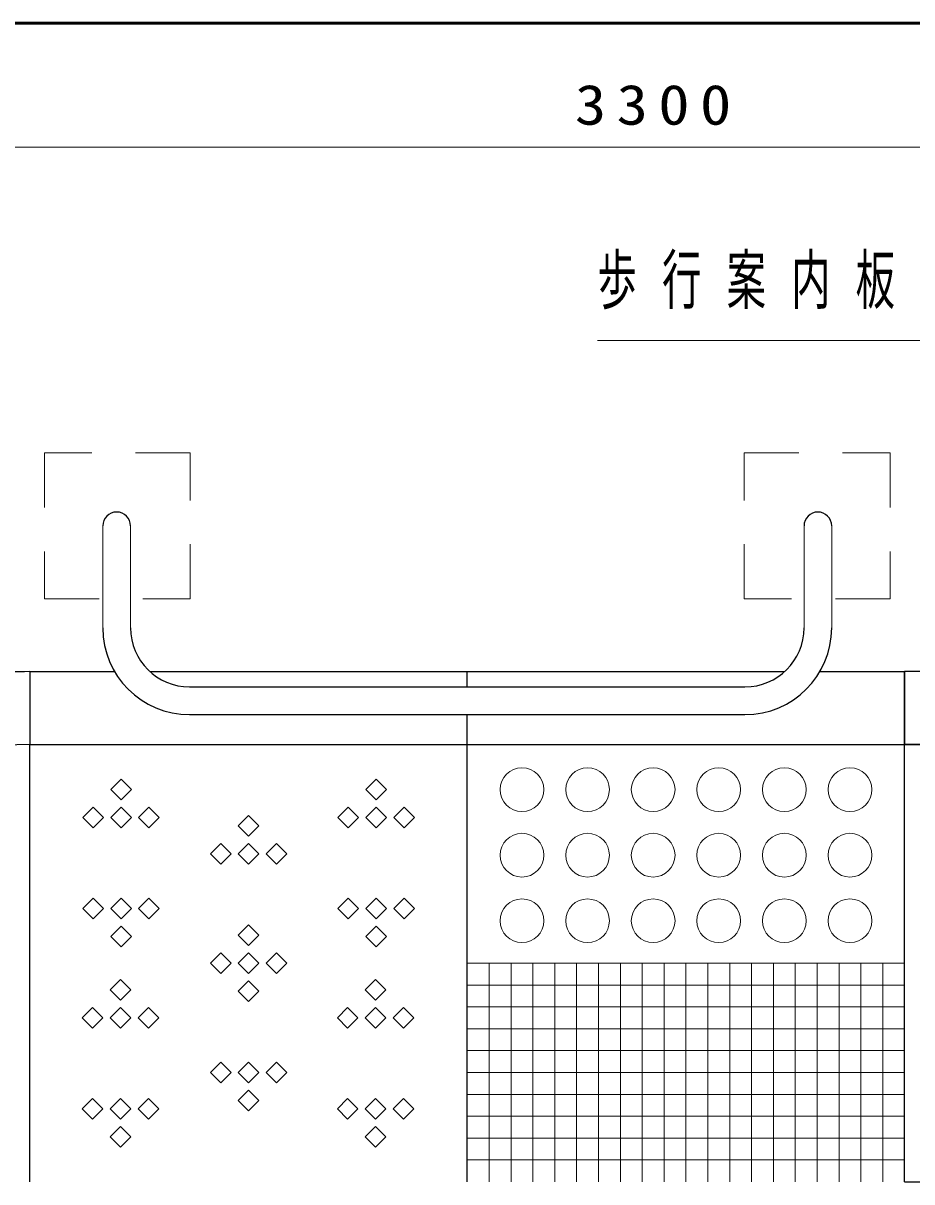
# Model space of a CAD drawing. Units: millimetres on the paper, scale 1:30. Extents: x -365 to 0, y -19 to 257.
# Drawn here: x -293.7 to -253, y 204 to 257 of the extents above; entities that cross this region are included whole.
import ezdxf

# ---------------------------------------------------------------- set-up
doc = ezdxf.new("R2010")
doc.units = ezdxf.units.MM
doc.linetypes.add('USER1', pattern=[4.5, 2.5, -2])
doc.layers.add('LY_1', color=7, linetype='Continuous', lineweight=13)
doc.layers.add('LY_2', color=7, linetype='Continuous', lineweight=13)
doc.styles.add('ＭＳ ゴシック', font='')
doc.styles.get('ＭＳ ゴシック').set_extended_font_data('MS Gothic')

msp = doc.modelspace()

# ---------------------------------------------------------------- linework, layer by layer
at = {"layer": 'LY_1'}
for p, q in [((-320.076, 251.327), (-210.023, 251.327)), ((-289.661, 221.953), (-289.189, 222.424)), ((-289.189, 222.424), (-288.718, 221.953)), ((-277.994, 221.953), (-277.523, 222.424)), ((-277.523, 222.424), (-277.051, 221.953)), ((-289.189, 221.482), (-289.661, 221.953)), ((-288.718, 221.953), (-289.189, 221.482)), ((-277.523, 221.482), (-277.994, 221.953)), ((-277.051, 221.953), (-277.523, 221.482)), ((-290.465, 221.148), (-290.937, 220.677)), ((-289.994, 220.677), (-290.465, 221.148)), ((-289.189, 221.148), (-289.661, 220.677)), ((-288.718, 220.677), (-289.189, 221.148)), ((-287.913, 221.148), (-288.385, 220.677)), ((-287.442, 220.677), (-287.913, 221.148)), ((-278.799, 221.148), (-279.27, 220.677)), ((-278.327, 220.677), (-278.799, 221.148)), ((-277.523, 221.148), (-277.994, 220.677)), ((-277.051, 220.677), (-277.523, 221.148)), ((-276.247, 221.148), (-276.718, 220.677)), ((-275.775, 220.677), (-276.247, 221.148)), ((-290.937, 220.677), (-290.465, 220.206)), ((-290.465, 220.206), (-289.994, 220.677)), ((-289.661, 220.677), (-289.189, 220.206)), ((-289.189, 220.206), (-288.718, 220.677)), ((-288.385, 220.677), (-287.913, 220.206)), ((-287.913, 220.206), (-287.442, 220.677)), ((-283.827, 220.286), (-283.356, 220.758)), ((-283.356, 220.758), (-282.885, 220.286)), ((-279.27, 220.677), (-278.799, 220.206)), ((-278.799, 220.206), (-278.327, 220.677)), ((-277.994, 220.677), (-277.523, 220.206)), ((-277.523, 220.206), (-277.051, 220.677)), ((-276.718, 220.677), (-276.247, 220.206)), ((-276.247, 220.206), (-275.775, 220.677)), ((-283.356, 219.815), (-283.827, 220.286)), ((-282.885, 220.286), (-283.356, 219.815)), ((-284.632, 219.482), (-285.104, 219.01)), ((-284.161, 219.01), (-284.632, 219.482)), ((-283.356, 219.482), (-283.827, 219.01)), ((-282.885, 219.01), (-283.356, 219.482)), ((-282.08, 219.482), (-282.551, 219.01)), ((-281.608, 219.01), (-282.08, 219.482)), ((-285.104, 219.01), (-284.632, 218.539)), ((-284.632, 218.539), (-284.161, 219.01)), ((-283.827, 219.01), (-283.356, 218.539)), ((-283.356, 218.539), (-282.885, 219.01)), ((-282.551, 219.01), (-282.08, 218.539)), ((-282.08, 218.539), (-281.608, 219.01)), ((-290.465, 216.982), (-290.937, 216.51)), ((-289.994, 216.51), (-290.465, 216.982)), ((-289.189, 216.982), (-289.661, 216.51)), ((-288.718, 216.51), (-289.189, 216.982)), ((-287.913, 216.982), (-288.385, 216.51)), ((-287.442, 216.51), (-287.913, 216.982)), ((-278.799, 216.982), (-279.27, 216.51)), ((-278.327, 216.51), (-278.799, 216.982)), ((-277.523, 216.982), (-277.994, 216.51)), ((-277.051, 216.51), (-277.523, 216.982)), ((-276.247, 216.982), (-276.718, 216.51)), ((-275.775, 216.51), (-276.247, 216.982)), ((-290.937, 216.51), (-290.465, 216.039)), ((-290.465, 216.039), (-289.994, 216.51)), ((-289.661, 216.51), (-289.189, 216.039)), ((-289.189, 216.039), (-288.718, 216.51)), ((-288.385, 216.51), (-287.913, 216.039)), ((-287.913, 216.039), (-287.442, 216.51)), ((-279.27, 216.51), (-278.799, 216.039)), ((-278.799, 216.039), (-278.327, 216.51)), ((-277.994, 216.51), (-277.523, 216.039)), ((-277.523, 216.039), (-277.051, 216.51)), ((-276.718, 216.51), (-276.247, 216.039)), ((-276.247, 216.039), (-275.775, 216.51)), ((-289.661, 215.234), (-289.189, 215.706)), ((-289.189, 215.706), (-288.718, 215.234)), ((-283.827, 215.286), (-283.356, 215.758)), ((-283.356, 215.758), (-282.885, 215.286)), ((-277.994, 215.234), (-277.523, 215.706)), ((-277.523, 215.706), (-277.051, 215.234)), ((-289.189, 214.763), (-289.661, 215.234)), ((-288.718, 215.234), (-289.189, 214.763)), ((-283.356, 214.815), (-283.827, 215.286)), ((-282.885, 215.286), (-283.356, 214.815)), ((-277.523, 214.763), (-277.994, 215.234)), ((-277.051, 215.234), (-277.523, 214.763)), ((-284.632, 214.482), (-285.104, 214.01)), ((-284.161, 214.01), (-284.632, 214.482)), ((-283.356, 214.482), (-283.827, 214.01)), ((-282.885, 214.01), (-283.356, 214.482)), ((-282.08, 214.482), (-282.551, 214.01)), ((-281.608, 214.01), (-282.08, 214.482)), ((-285.104, 214.01), (-284.632, 213.539)), ((-284.632, 213.539), (-284.161, 214.01)), ((-283.827, 214.01), (-283.356, 213.539)), ((-283.356, 213.539), (-282.885, 214.01)), ((-282.551, 214.01), (-282.08, 213.539)), ((-282.08, 213.539), (-281.608, 214.01)), ((-253.356, 214.01), (-273.356, 214.01)), ((-272.356, 204.011), (-272.356, 214.01)), ((-271.356, 204.011), (-271.356, 214.01)), ((-270.356, 204.011), (-270.356, 214.01)), ((-269.356, 204.011), (-269.356, 214.01)), ((-268.356, 204.011), (-268.356, 214.01)), ((-267.356, 204.011), (-267.356, 214.01)), ((-266.356, 204.011), (-266.356, 214.01)), ((-265.356, 204.011), (-265.356, 214.01)), ((-264.356, 204.011), (-264.356, 214.01)), ((-263.356, 204.011), (-263.356, 214.01)), ((-262.356, 204.011), (-262.356, 214.01)), ((-262.356, 204.011), (-262.356, 214.01)), ((-261.356, 204.011), (-261.356, 214.01)), ((-260.356, 204.011), (-260.356, 214.01)), ((-259.356, 204.011), (-259.356, 214.01)), ((-258.356, 204.011), (-258.356, 214.01)), ((-257.356, 204.011), (-257.356, 214.01)), ((-256.356, 204.011), (-256.356, 214.01)), ((-256.356, 204.011), (-256.356, 214.01)), ((-255.356, 204.011), (-255.356, 214.01)), ((-254.356, 204.011), (-254.356, 214.01)), ((-289.689, 212.786), (-289.218, 213.258)), ((-289.218, 213.258), (-288.746, 212.786)), ((-283.827, 212.734), (-283.356, 213.206)), ((-283.356, 213.206), (-282.885, 212.734)), ((-278.023, 212.786), (-277.551, 213.258)), ((-277.551, 213.258), (-277.08, 212.786)), ((-289.218, 212.315), (-289.689, 212.786)), ((-288.746, 212.786), (-289.218, 212.315)), ((-283.356, 212.263), (-283.827, 212.734)), ((-282.885, 212.734), (-283.356, 212.263)), ((-277.551, 212.315), (-278.023, 212.786)), ((-277.08, 212.786), (-277.551, 212.315)), ((-253.356, 213.01), (-273.356, 213.01)), ((-290.494, 211.982), (-290.965, 211.51)), ((-290.023, 211.51), (-290.494, 211.982)), ((-289.218, 211.982), (-289.689, 211.51)), ((-288.746, 211.51), (-289.218, 211.982)), ((-287.942, 211.982), (-288.413, 211.51)), ((-287.47, 211.51), (-287.942, 211.982)), ((-278.827, 211.982), (-279.299, 211.51)), ((-278.356, 211.51), (-278.827, 211.982)), ((-277.551, 211.982), (-278.023, 211.51)), ((-277.08, 211.51), (-277.551, 211.982)), ((-276.275, 211.982), (-276.747, 211.51)), ((-275.804, 211.51), (-276.275, 211.982)), ((-253.356, 212.01), (-273.356, 212.01)), ((-290.965, 211.51), (-290.494, 211.039)), ((-290.494, 211.039), (-290.023, 211.51)), ((-289.689, 211.51), (-289.218, 211.039)), ((-289.218, 211.039), (-288.746, 211.51)), ((-288.413, 211.51), (-287.942, 211.039)), ((-287.942, 211.039), (-287.47, 211.51)), ((-279.299, 211.51), (-278.827, 211.039)), ((-278.827, 211.039), (-278.356, 211.51)), ((-278.023, 211.51), (-277.551, 211.039)), ((-277.551, 211.039), (-277.08, 211.51)), ((-276.747, 211.51), (-276.275, 211.039)), ((-276.275, 211.039), (-275.804, 211.51)), ((-253.356, 211.01), (-273.356, 211.01)), ((-253.356, 210.01), (-273.356, 210.01)), ((-284.632, 209.482), (-285.104, 209.01)), ((-284.161, 209.01), (-284.632, 209.482)), ((-283.356, 209.482), (-283.827, 209.01)), ((-282.885, 209.01), (-283.356, 209.482)), ((-282.08, 209.482), (-282.551, 209.01)), ((-281.608, 209.01), (-282.08, 209.482)), ((-285.104, 209.01), (-284.632, 208.539)), ((-284.632, 208.539), (-284.161, 209.01)), ((-283.827, 209.01), (-283.356, 208.539)), ((-283.356, 208.539), (-282.885, 209.01)), ((-282.551, 209.01), (-282.08, 208.539)), ((-282.08, 208.539), (-281.608, 209.01)), ((-253.356, 209.01), (-273.356, 209.01)), ((-290.494, 207.815), (-290.965, 207.344)), ((-290.023, 207.344), (-290.494, 207.815)), ((-289.218, 207.815), (-289.689, 207.344)), ((-288.746, 207.344), (-289.218, 207.815)), ((-287.942, 207.815), (-288.413, 207.344)), ((-287.47, 207.344), (-287.942, 207.815)), ((-283.827, 207.734), (-283.356, 208.206)), ((-283.356, 207.263), (-283.827, 207.734)), ((-283.356, 208.206), (-282.885, 207.734)), ((-282.885, 207.734), (-283.356, 207.263)), ((-278.827, 207.815), (-279.299, 207.344)), ((-278.356, 207.344), (-278.827, 207.815)), ((-277.551, 207.815), (-278.023, 207.344)), ((-277.08, 207.344), (-277.551, 207.815)), ((-276.275, 207.815), (-276.747, 207.344)), ((-275.804, 207.344), (-276.275, 207.815)), ((-253.356, 208.01), (-273.356, 208.01)), ((-290.965, 207.344), (-290.494, 206.872)), ((-290.494, 206.872), (-290.023, 207.344)), ((-289.689, 207.344), (-289.218, 206.872)), ((-289.218, 206.872), (-288.746, 207.344)), ((-288.413, 207.344), (-287.942, 206.872)), ((-287.942, 206.872), (-287.47, 207.344)), ((-279.299, 207.344), (-278.827, 206.872)), ((-278.827, 206.872), (-278.356, 207.344)), ((-278.023, 207.344), (-277.551, 206.872)), ((-277.551, 206.872), (-277.08, 207.344)), ((-276.747, 207.344), (-276.275, 206.872)), ((-276.275, 206.872), (-275.804, 207.344)), ((-253.356, 207.01), (-273.356, 207.01)), ((-289.689, 206.068), (-289.218, 206.539)), ((-289.218, 206.539), (-288.746, 206.068)), ((-278.023, 206.068), (-277.551, 206.539)), ((-277.551, 206.539), (-277.08, 206.068)), ((-289.218, 205.596), (-289.689, 206.068)), ((-288.746, 206.068), (-289.218, 205.596)), ((-277.551, 205.596), (-278.023, 206.068)), ((-277.08, 206.068), (-277.551, 205.596)), ((-253.356, 206.01), (-273.356, 206.01)), ((-253.356, 205.01), (-273.356, 205.01))]:
    msp.add_line(p, q, dxfattribs=at)
at = {"layer": 'LY_1', "color": 3, "linetype": 'USER1'}
for p, q in [((-286.023, 237.344), (-292.689, 237.344)), ((-292.689, 237.344), (-292.689, 230.677)), ((-286.023, 230.677), (-286.023, 237.344)), ((-260.69, 237.344), (-254.023, 237.344)), ((-260.69, 230.677), (-260.69, 237.344)), ((-254.023, 237.344), (-254.023, 230.677)), ((-292.689, 230.677), (-286.023, 230.677)), ((-254.023, 230.677), (-260.69, 230.677))]:
    msp.add_line(p, q, dxfattribs=at)
at = {"layer": 'LY_1', "color": 70}
for p, q in [((-290.023, 229.344), (-290.023, 234.01)), ((-288.756, 229.344), (-288.756, 234.01)), ((-257.956, 229.344), (-257.956, 234.01)), ((-256.69, 229.344), (-256.69, 234.01))]:
    msp.add_line(p, q, dxfattribs=at)
at = {"layer": 'LY_1', "lineweight": 25}
for p, q in [((-293.356, 227.344), (-289.482, 227.344)), ((-293.356, 227.344), (-293.356, 224.01)), ((-293.356, 227.343), (-293.356, 224.01)), ((-287.87, 227.344), (-258.843, 227.344)), ((-273.356, 226.644), (-273.356, 227.344)), ((-257.231, 227.344), (-253.356, 227.344)), ((-253.356, 227.35), (-253.356, 224.017)), ((-233.356, 227.35), (-253.356, 227.35)), ((-253.356, 224.01), (-253.356, 227.344)), ((-273.356, 224.01), (-273.356, 225.377)), ((-293.356, 224.01), (-253.356, 224.01)), ((-293.356, 204.01), (-293.356, 224.01)), ((-293.356, 224.01), (-273.356, 224.01)), ((-273.356, 204.01), (-273.356, 224.01)), ((-273.356, 224.01), (-253.356, 224.01)), ((-273.356, 204.01), (-273.356, 224.01)), ((-253.356, 204.017), (-253.356, 224.017)), ((-253.356, 224.017), (-213.356, 224.017)), ((-233.356, 224.017), (-253.356, 224.017)), ((-253.356, 214.017), (-253.356, 224.017)), ((-253.356, 224.017), (-213.356, 224.017)), ((-253.356, 204.01), (-253.356, 224.01)), ((-253.356, 204.017), (-213.356, 204.017))]:
    msp.add_line(p, q, dxfattribs=at)
at = {"layer": 'LY_1', "color": 70, "lineweight": 25}
for p, q in [((-286.056, 226.644), (-260.656, 226.644)), ((-286.056, 225.377), (-260.656, 225.377))]:
    msp.add_line(p, q, dxfattribs=at)
at = {"layer": 'LY_1'}
msp.add_lwpolyline([(-246.688, 238.628), (-251.166, 242.488), (-267.401, 242.488)], dxfattribs=at)
for centre in [(-270.856, 221.949), (-267.856, 221.949), (-264.856, 221.949), (-261.856, 221.949), (-258.856, 221.949), (-255.856, 221.949), (-270.856, 218.949), (-267.856, 218.949), (-264.856, 218.949), (-261.856, 218.949), (-258.856, 218.949), (-255.856, 218.949), (-270.856, 215.949), (-267.856, 215.949), (-264.856, 215.949), (-261.856, 215.949), (-258.856, 215.949), (-255.856, 215.949)]:
    msp.add_circle(centre, 1, dxfattribs=at)
at = {"layer": 'LY_1', "color": 70, "lineweight": 25}
for centre, radius, start, end in [((-289.389, 234.01), 0.633, 0, 180), ((-257.323, 234.01), 0.633, 0, 180), ((-286.056, 229.344), 3.967, 180, 270), ((-286.056, 229.344), 2.7, 180, 270), ((-260.656, 229.344), 3.967, 270, 0), ((-260.656, 229.344), 2.7, 270, 0)]:
    msp.add_arc(centre, radius, start, end, dxfattribs=at)
at = {"layer": 'LY_1', "lineweight": 25}
for radius, end in [(26.666, 98.7918), (23.333, 180), (23.333, 270)]:
    msp.add_arc((-293.356, 200.677), radius, 90, end, dxfattribs=at)
at = {"layer": 'LY_2', "lineweight": 50}
msp.add_line((0, 257), (-365, 257), dxfattribs=at)

# ---------------------------------------------------------------- texts
at = {"layer": 'LY_1', "style": 'ＭＳ ゴシック'}
for s, insert, char_height, attachment_point in [('\\T1.33;\\W1.15;3300', (-264.622, 252.327), 1.833, 8), ('\\T1.64;\\W0.6;歩行案内板', (-267.401, 245.138), 2.199, 4)]:
    msp.add_mtext(s, dxfattribs=dict(at, insert=insert, char_height=char_height, attachment_point=attachment_point))

doc.saveas('drawing.dxf')
